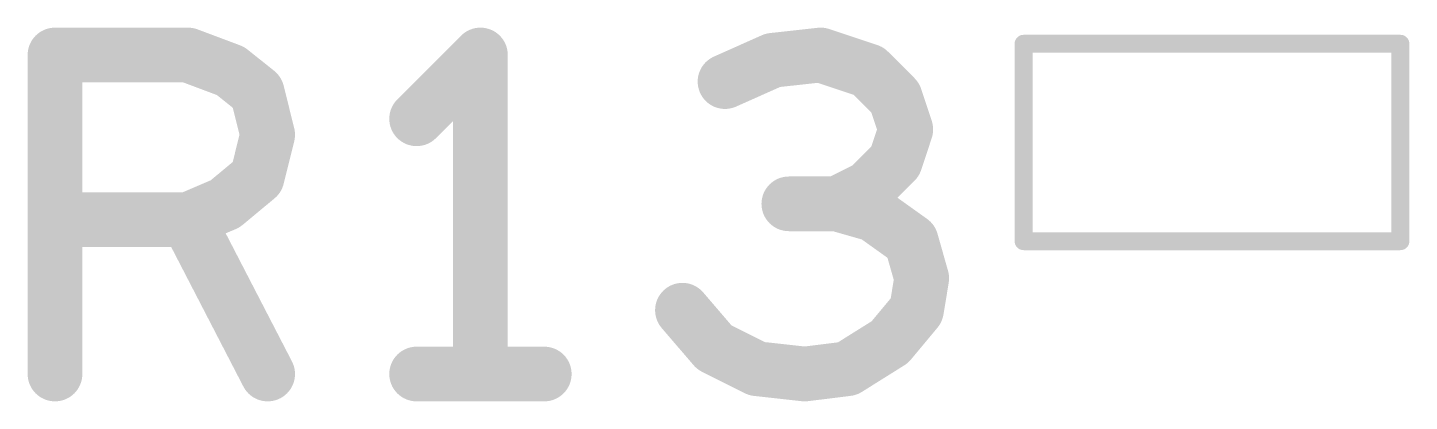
# Model space of a CAD drawing. Extents: x -1.14 to 4.53, y -2.04 to 6.
# Drawn here: x 1.5539 to 1.7055, y 4.1655 to 4.2065 of the extents above; entities that cross this region are included whole.
import ezdxf

# ---------------------------------------------------------------- set-up
doc = ezdxf.new("R2010")
doc.units = 0
doc.layers.get('0').update_dxf_attribs({"linetype": 'CONTINUOUS'})
doc.layers.add('ASSE', color=1, linetype='CONTINUOUS')

# ---------------------------------------------------------------- blocks, each defined once
blk = doc.blocks.new('ROUND_64')
at = {"const_width": 0.000984}
blk.add_lwpolyline([(-0.00049, 0, 1), (0.00049, 0, 1)], format="xyb", close=True, dxfattribs=at)
blk = doc.blocks.new('ROUND_1')
at = {"const_width": 0.003}
blk.add_lwpolyline([(-0.0015, 0, 1), (0.0015, 0, 1)], format="xyb", close=True, dxfattribs=at)

msp = doc.modelspace()

# ---------------------------------------------------------------- linework, layer by layer
at = {"layer": 'ASSE'}
for points, const_width in [([(1.55693, 4.1685), (1.55693, 4.2035)], 0.006), ([(1.55693, 4.2035), (1.57151, 4.2035)], 0.006), ([(1.57151, 4.2035), (1.57618, 4.20175)], 0.006), ([(1.6036, 4.2035), (1.5966, 4.1965)], 0.006), ([(1.6036, 4.1685), (1.6036, 4.2035)], 0.006), ([(1.64093, 4.2035), (1.63568, 4.20292)], 0.006), ([(1.64618, 4.20175), (1.64093, 4.2035)], 0.006), ([(1.57618, 4.20175), (1.5791, 4.19942)], 0.006), ([(1.63568, 4.20292), (1.63043, 4.20058)], 0.006), ([(1.6491, 4.19883), (1.64618, 4.20175)], 0.006), ([(1.66318, 4.20473), (1.66318, 4.18307)], 0.00197), ([(1.70452, 4.20473), (1.66318, 4.20473)], 0.00197), ([(1.70452, 4.18307), (1.70452, 4.20473)], 0.00197), ([(1.5791, 4.19942), (1.58026, 4.19475)], 0.006), ([(1.65026, 4.19533), (1.6491, 4.19883)], 0.006), ([(1.58026, 4.19475), (1.5791, 4.19008)], 0.006), ([(1.6491, 4.19183), (1.65026, 4.19533)], 0.006), ([(1.64618, 4.18892), (1.6491, 4.19183)], 0.006), ([(1.5791, 4.19008), (1.5756, 4.18717)], 0.006), ([(1.64268, 4.18717), (1.64618, 4.18892)], 0.006), ([(1.5756, 4.18717), (1.57151, 4.18542)], 0.006), ([(1.64268, 4.18717), (1.63743, 4.18717)], 0.006), ([(1.64676, 4.186), (1.64268, 4.18717)], 0.006), ([(1.57151, 4.18542), (1.55693, 4.18542)], 0.006), ([(1.57151, 4.18542), (1.58026, 4.1685)], 0.006), ([(1.65085, 4.18308), (1.64676, 4.186)], 0.006), ([(1.65201, 4.179), (1.65085, 4.18308)], 0.006), ([(1.66318, 4.18307), (1.70452, 4.18307)], 0.00197), ([(1.65143, 4.1755), (1.65201, 4.179)], 0.006), ([(1.62576, 4.1755), (1.62926, 4.17142)], 0.006), ([(1.64851, 4.172), (1.65143, 4.1755)], 0.006), ([(1.62926, 4.17142), (1.63393, 4.16908)], 0.006), ([(1.64385, 4.16908), (1.64851, 4.172)], 0.006), ([(1.5966, 4.1685), (1.6106, 4.1685)], 0.006), ([(1.63393, 4.16908), (1.63918, 4.1685)], 0.006), ([(1.63918, 4.1685), (1.64385, 4.16908)], 0.006)]:
    msp.add_lwpolyline(points, dxfattribs=dict(at, const_width=const_width))

# ---------------------------------------------------------------- block references
for name, p in [('ROUND_1', (1.55693, 4.2035)), ('ROUND_1', (1.55693, 4.2035)), ('ROUND_1', (1.57151, 4.2035)), ('ROUND_1', (1.57151, 4.2035)), ('ROUND_1', (1.6036, 4.2035)), ('ROUND_1', (1.6036, 4.2035)), ('ROUND_1', (1.64093, 4.2035)), ('ROUND_1', (1.64093, 4.2035)), ('ROUND_1', (1.57618, 4.20175)), ('ROUND_1', (1.57618, 4.20175)), ('ROUND_1', (1.63568, 4.20292)), ('ROUND_1', (1.63568, 4.20292)), ('ROUND_1', (1.64618, 4.20175)), ('ROUND_1', (1.64618, 4.20175)), ('ROUND_64', (1.66318, 4.20473)), ('ROUND_64', (1.66318, 4.20473)), ('ROUND_64', (1.70452, 4.20473)), ('ROUND_64', (1.70452, 4.20473)), ('ROUND_1', (1.63043, 4.20058)), ('ROUND_1', (1.5791, 4.19942)), ('ROUND_1', (1.5791, 4.19942)), ('ROUND_1', (1.6491, 4.19883)), ('ROUND_1', (1.6491, 4.19883)), ('ROUND_1', (1.5966, 4.1965)), ('ROUND_1', (1.58026, 4.19475)), ('ROUND_1', (1.58026, 4.19475)), ('ROUND_1', (1.65026, 4.19533)), ('ROUND_1', (1.65026, 4.19533)), ('ROUND_1', (1.6491, 4.19183)), ('ROUND_1', (1.6491, 4.19183)), ('ROUND_1', (1.5791, 4.19008)), ('ROUND_1', (1.5791, 4.19008)), ('ROUND_1', (1.64618, 4.18892)), ('ROUND_1', (1.64618, 4.18892)), ('ROUND_1', (1.5756, 4.18717)), ('ROUND_1', (1.5756, 4.18717)), ('ROUND_1', (1.63743, 4.18717)), ('ROUND_1', (1.64268, 4.18717)), ('ROUND_1', (1.64268, 4.18717)), ('ROUND_1', (1.64268, 4.18717)), ('ROUND_1', (1.55693, 4.18542)), ('ROUND_1', (1.57151, 4.18542)), ('ROUND_1', (1.57151, 4.18542)), ('ROUND_1', (1.57151, 4.18542)), ('ROUND_1', (1.64676, 4.186)), ('ROUND_1', (1.64676, 4.186)), ('ROUND_1', (1.65085, 4.18308)), ('ROUND_1', (1.65085, 4.18308)), ('ROUND_64', (1.66318, 4.18307)), ('ROUND_64', (1.66318, 4.18307)), ('ROUND_64', (1.70452, 4.18307)), ('ROUND_64', (1.70452, 4.18307)), ('ROUND_1', (1.65201, 4.179)), ('ROUND_1', (1.65201, 4.179)), ('ROUND_1', (1.62576, 4.1755)), ('ROUND_1', (1.65143, 4.1755)), ('ROUND_1', (1.65143, 4.1755)), ('ROUND_1', (1.62926, 4.17142)), ('ROUND_1', (1.62926, 4.17142)), ('ROUND_1', (1.64851, 4.172)), ('ROUND_1', (1.64851, 4.172)), ('ROUND_1', (1.55693, 4.1685)), ('ROUND_1', (1.58026, 4.1685)), ('ROUND_1', (1.5966, 4.1685)), ('ROUND_1', (1.6036, 4.1685)), ('ROUND_1', (1.6106, 4.1685)), ('ROUND_1', (1.63393, 4.16908)), ('ROUND_1', (1.63393, 4.16908)), ('ROUND_1', (1.63918, 4.1685)), ('ROUND_1', (1.63918, 4.1685)), ('ROUND_1', (1.64385, 4.16908)), ('ROUND_1', (1.64385, 4.16908))]:
    msp.add_blockref(name, p, dxfattribs=at)

doc.saveas('drawing.dxf')
